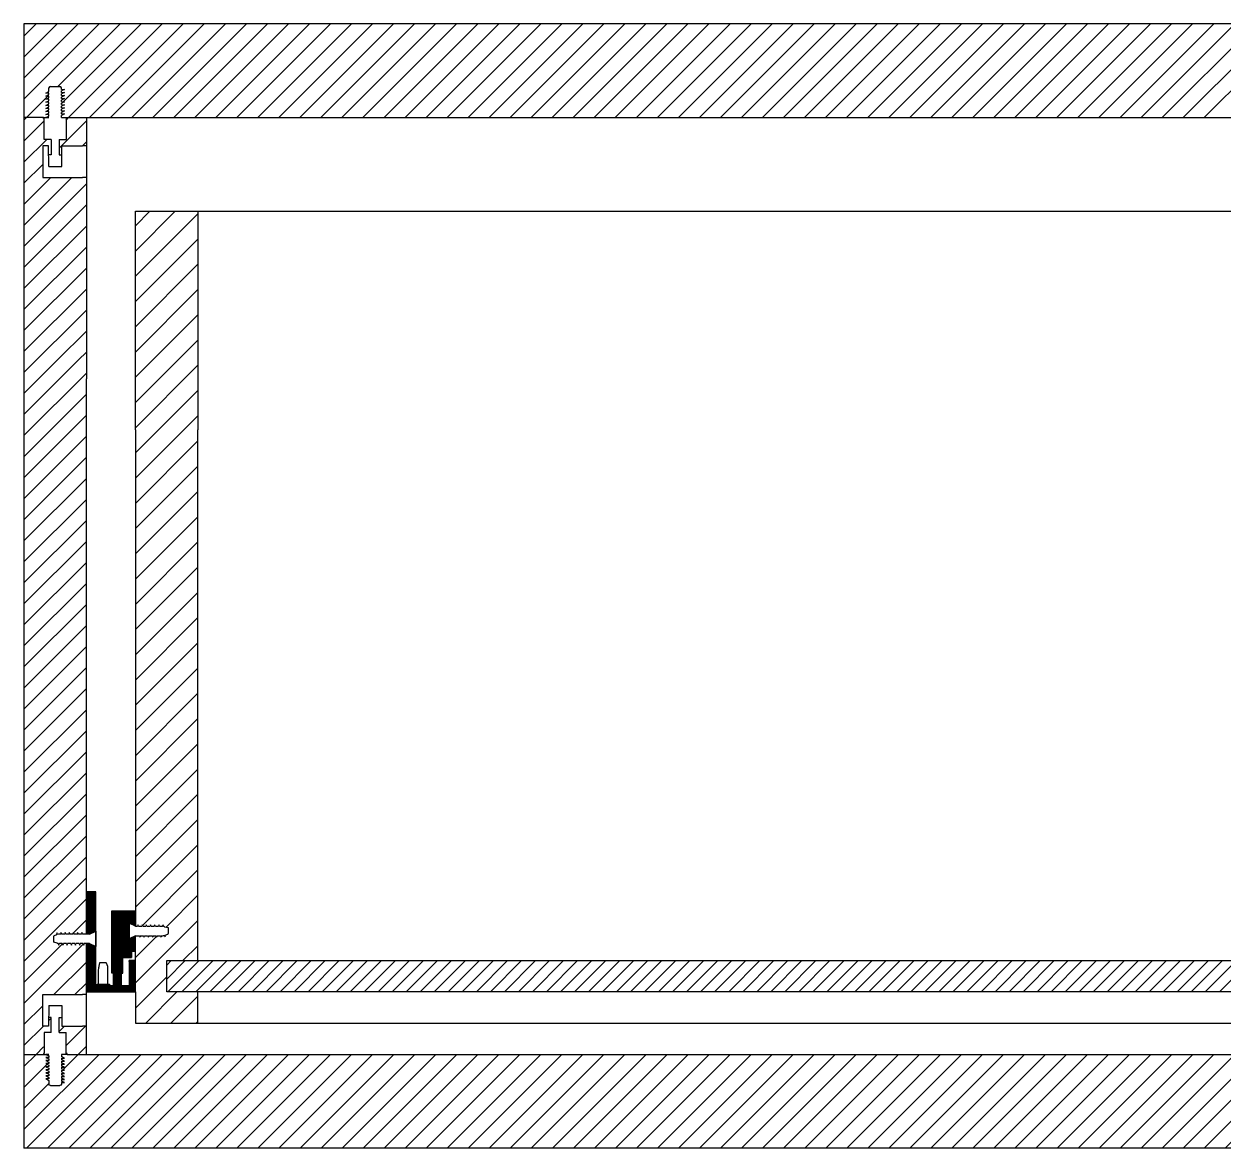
# Model space of a CAD drawing. Header units: millimetres. Extents: x 162 to 1697, y -125 to 545.
# Drawn here: x 459.3 to 497.7, y -125.15 to -89.15 of the extents above; entities that cross this region are included whole.
import ezdxf

# ---------------------------------------------------------------- set-up
doc = ezdxf.new("R2010")
doc.units = ezdxf.units.MM
doc.layers.get('0').update_dxf_attribs({"color": 255})
for name, color, linetype in [("costruzione sez cc'", 161, 'Continuous'), ('GIUNZIONI', 2, 'Continuous'), ('VITI', 2, 'Continuous')]:
    doc.layers.add(name, color=color, linetype=linetype)
pattern_1 = [(45, (146.07084, 0), (-0.3367596, 0.3367596), [])]

msp = doc.modelspace()

# ---------------------------------------------------------------- hatches: boundary and pattern name
at = {"transparency": 33554687}
h = msp.add_hatch(dxfattribs=at)
h.set_pattern_fill('ANSI31', color=8, scale=0.15)
h.set_pattern_definition(pattern_1)
h.paths.add_polyline_path([(461.296, -92.151), (460.676, -92.151), (460.676, -92.181), (460.646, -92.181), (460.646, -92.211), (460.646, -92.851), (460.421, -92.851), (460.421, -93.337), (460.506, -93.337), (460.506, -93.057), (460.584, -93.057), (460.696, -93.057), (461.17, -93.057), (461.296, -93.057)])
h = msp.add_hatch(dxfattribs=at)
h.set_pattern_fill('ANSI31', color=8, scale=0.18)
h.paths.add_polyline_path([(464.866, -102.151), (464.866, -95.151), (462.866, -95.151), (462.866, -102.151), (462.866, -118.051), (462.934, -118.051), (462.944, -118.001), (462.969, -118.051), (463.068, -118.051), (463.078, -118.001), (463.102, -118.051), (463.201, -118.051), (463.212, -118.001), (463.236, -118.051), (463.335, -118.051), (463.346, -118.001), (463.37, -118.051), (463.469, -118.051), (463.48, -118.001), (463.504, -118.051), (463.603, -118.051), (463.613, -118.001), (463.638, -118.051), (463.737, -118.051), (463.747, -118.001), (463.773, -118.057), (463.915, -118.093), (463.915, -118.296), (463.822, -118.331), (463.817, -118.393), (463.794, -118.351), (463.691, -118.351), (463.685, -118.401), (463.656, -118.351), (463.558, -118.351), (463.551, -118.401), (463.523, -118.351), (463.424, -118.351), (463.418, -118.401), (463.389, -118.351), (463.29, -118.351), (463.284, -118.401), (463.255, -118.351), (463.156, -118.351), (463.15, -118.401), (463.121, -118.351), (463.022, -118.351), (463.016, -118.401), (462.987, -118.351), (462.866, -118.351), (462.866, -120.151), (462.866, -121.151), (464.866, -121.151), (464.866, -120.151), (463.866, -120.151), (463.866, -119.151), (464.866, -119.151)])
h = msp.add_hatch(dxfattribs=at)
h.set_pattern_fill('ANSI31', color=40, scale=0.005)
h.set_pattern_definition([(45, (28.072601, -191.819565), (-0.01122532015, 0.01122532015), [])])
h.paths.add_polyline_path([(462.866, -117.551), (462.11, -117.551), (462.11, -118.851), (462.535, -118.851), (462.735, -118.851), (462.866, -118.851), (462.866, -118.351), (462.666, -118.451), (462.666, -117.951), (462.866, -118.051)])
h.paths.add_polyline_path([(462.735, -118.851), (462.535, -118.851), (462.11, -118.851), (462.11, -119.551), (462.16, -119.551), (462.16, -119.151), (462.41, -119.151), (462.41, -119.551), (462.46, -119.551), (462.46, -119.051), (462.735, -119.051)], flags=17)
h.paths.add_polyline_path([(462.866, -119.151), (462.666, -119.151), (462.666, -119.951), (462.419, -119.951), (461.644, -119.951), (461.596, -119.951), (461.596, -118.701), (461.396, -118.601), (461.296, -118.601), (461.296, -120.151), (461.644, -120.151), (462.419, -120.151), (462.866, -120.151)])
h.paths.add_polyline_path([(462.285, -119.151), (462.16, -119.151), (462.16, -119.551), (462.16, -119.951), (462.285, -119.951)], flags=17)
h.paths.add_polyline_path([(462.41, -119.151), (462.285, -119.151), (462.285, -119.951), (462.41, -119.951)], flags=17)
h.paths.add_polyline_path([(461.596, -116.951), (461.296, -116.951), (461.296, -118.301), (461.396, -118.301), (461.596, -118.201)])
h = msp.add_hatch(dxfattribs=at)
h.set_pattern_fill('ANSI31', color=8, scale=0.15)
h.set_pattern_definition(pattern_1)
h.paths.add_polyline_path([(461.296, -121.246), (461.17, -121.246), (460.696, -121.246), (460.584, -121.246), (460.506, -121.246), (460.506, -120.966), (460.421, -120.966), (460.421, -121.451), (460.646, -121.451), (460.646, -122.121), (460.676, -122.121), (460.676, -122.151), (461.296, -122.151)])
h = msp.add_hatch(dxfattribs=at)
h.set_pattern_fill('ANSI31', color=8, scale=0.15)
h.set_pattern_definition(pattern_1)
edge = h.paths.add_edge_path()
edge.add_line((579.296, -122.151), (578.569, -122.151))
edge.add_line((578.569, -122.151), (578.466, -122.202))
edge.add_line((578.466, -122.202), (578.466, -122.25))
edge.add_line((578.466, -122.25), (578.566, -122.251))
edge.add_line((578.566, -122.251), (578.466, -122.3))
edge.add_line((578.466, -122.3), (578.466, -122.348))
edge.add_line((578.466, -122.348), (578.566, -122.349))
edge.add_line((578.566, -122.349), (578.466, -122.398))
edge.add_line((578.466, -122.398), (578.466, -122.446))
edge.add_line((578.466, -122.446), (578.566, -122.448))
edge.add_line((578.566, -122.448), (578.466, -122.496))
edge.add_line((578.466, -122.496), (578.466, -122.544))
edge.add_line((578.466, -122.544), (578.566, -122.546))
edge.add_line((578.566, -122.546), (578.466, -122.594))
edge.add_line((578.466, -122.594), (578.466, -122.642))
edge.add_line((578.466, -122.642), (578.566, -122.644))
edge.add_line((578.566, -122.644), (578.466, -122.692))
edge.add_line((578.466, -122.692), (578.466, -122.74))
edge.add_line((578.466, -122.74), (578.566, -122.742))
edge.add_line((578.566, -122.742), (578.466, -122.79))
edge.add_line((578.466, -122.79), (578.466, -122.838))
edge.add_line((578.466, -122.838), (578.566, -122.84))
edge.add_line((578.566, -122.84), (578.466, -122.889))
edge.add_line((578.466, -122.889), (578.466, -122.937))
edge.add_line((578.466, -122.937), (578.566, -122.938))
edge.add_line((578.566, -122.938), (578.466, -122.987))
edge.add_line((578.466, -122.987), (578.466, -123.129))
edge.add_spline(control_points=[(578.466, -123.105), (578.466, -123.128), (578.439, -123.151), (578.416, -123.151)], knot_values=[0, 0, 0, 0, 0.068355, 0.068355, 0.068355, 0.068355], degree=3, periodic=0)
edge.add_line((578.416, -123.151), (578.09, -123.151))
edge.add_spline(control_points=[(578.116, -123.151), (578.093, -123.151), (578.066, -123.128), (578.066, -123.105)], knot_values=[0, 0, 0, 0, 0.068355, 0.068355, 0.068355, 0.068355], degree=3, periodic=0)
edge.add_line((578.041, -123.058), (577.966, -123.055))
edge.add_line((577.966, -123.055), (578.066, -123.008))
edge.add_line((578.066, -123.008), (578.066, -122.96))
edge.add_line((578.066, -122.96), (577.966, -122.957))
edge.add_line((577.966, -122.957), (578.066, -122.91))
edge.add_line((578.066, -122.91), (578.066, -122.862))
edge.add_line((578.066, -122.862), (577.966, -122.859))
edge.add_line((577.966, -122.859), (578.066, -122.812))
edge.add_line((578.066, -122.812), (578.066, -122.764))
edge.add_line((578.066, -122.764), (577.966, -122.761))
edge.add_line((577.966, -122.761), (578.066, -122.714))
edge.add_line((578.066, -122.714), (578.066, -122.666))
edge.add_line((578.066, -122.666), (577.966, -122.663))
edge.add_line((577.966, -122.663), (578.066, -122.615))
edge.add_line((578.066, -122.615), (578.066, -122.567))
edge.add_line((578.066, -122.567), (577.966, -122.565))
edge.add_line((577.966, -122.565), (578.066, -122.517))
edge.add_line((578.066, -122.517), (578.066, -122.469))
edge.add_line((578.066, -122.469), (577.966, -122.467))
edge.add_line((577.966, -122.467), (578.066, -122.419))
edge.add_line((578.066, -122.419), (578.066, -122.371))
edge.add_line((578.066, -122.371), (577.966, -122.368))
edge.add_line((577.966, -122.368), (578.066, -122.321))
edge.add_line((578.066, -122.321), (578.066, -122.273))
edge.add_line((578.066, -122.273), (577.966, -122.27))
edge.add_line((577.966, -122.27), (578.066, -122.223))
edge.add_line((578.066, -122.223), (578.066, -122.151))
edge.add_line((578.066, -122.151), (577.886, -122.151))
edge.add_line((577.886, -122.151), (577.296, -122.151))
edge.add_line((577.296, -122.151), (520.691, -122.151))
edge.add_line((520.691, -122.151), (520.661, -122.151))
edge.add_line((520.661, -122.151), (520.511, -122.151))
edge.add_line((520.511, -122.151), (520.511, -122.223))
edge.add_line((520.511, -122.223), (520.611, -122.27))
edge.add_line((520.611, -122.27), (520.511, -122.273))
edge.add_line((520.511, -122.273), (520.511, -122.321))
edge.add_line((520.511, -122.321), (520.611, -122.368))
edge.add_line((520.611, -122.368), (520.511, -122.371))
edge.add_line((520.511, -122.371), (520.511, -122.419))
edge.add_line((520.511, -122.419), (520.611, -122.467))
edge.add_line((520.611, -122.467), (520.511, -122.469))
edge.add_line((520.511, -122.469), (520.511, -122.517))
edge.add_line((520.511, -122.517), (520.611, -122.565))
edge.add_line((520.611, -122.565), (520.511, -122.567))
edge.add_line((520.511, -122.567), (520.511, -122.615))
edge.add_line((520.511, -122.615), (520.611, -122.663))
edge.add_line((520.611, -122.663), (520.511, -122.666))
edge.add_line((520.511, -122.666), (520.511, -122.714))
edge.add_line((520.511, -122.714), (520.611, -122.761))
edge.add_line((520.611, -122.761), (520.511, -122.764))
edge.add_line((520.511, -122.764), (520.511, -122.812))
edge.add_line((520.511, -122.812), (520.611, -122.859))
edge.add_line((520.611, -122.859), (520.511, -122.862))
edge.add_line((520.511, -122.862), (520.511, -122.91))
edge.add_line((520.511, -122.91), (520.611, -122.957))
edge.add_line((520.611, -122.957), (520.511, -122.96))
edge.add_line((520.511, -122.96), (520.511, -123.008))
edge.add_line((520.511, -123.008), (520.611, -123.055))
edge.add_line((520.611, -123.055), (520.511, -123.058))
edge.add_line((520.511, -123.058), (520.511, -123.129))
edge.add_spline(control_points=[(520.511, -123.105), (520.511, -123.128), (520.484, -123.151), (520.461, -123.151)], knot_values=[0, 0, 0, 0, 0.068355, 0.068355, 0.068355, 0.068355], degree=3, periodic=0)
edge.add_line((520.461, -123.151), (520.135, -123.151))
edge.add_spline(control_points=[(520.161, -123.151), (520.138, -123.151), (520.111, -123.128), (520.111, -123.105)], knot_values=[0, 0, 0, 0, 0.068355, 0.068355, 0.068355, 0.068355], degree=3, periodic=0)
edge.add_line((520.111, -123.105), (520.111, -122.987))
edge.add_line((520.111, -122.987), (520.011, -122.938))
edge.add_line((520.011, -122.938), (520.111, -122.937))
edge.add_line((520.111, -122.937), (520.111, -122.889))
edge.add_line((520.111, -122.889), (520.011, -122.84))
edge.add_line((520.011, -122.84), (520.111, -122.838))
edge.add_line((520.111, -122.838), (520.111, -122.79))
edge.add_line((520.111, -122.79), (520.011, -122.742))
edge.add_line((520.011, -122.742), (520.111, -122.74))
edge.add_line((520.111, -122.74), (520.111, -122.692))
edge.add_line((520.111, -122.692), (520.011, -122.644))
edge.add_line((520.011, -122.644), (520.111, -122.642))
edge.add_line((520.111, -122.642), (520.111, -122.594))
edge.add_line((520.111, -122.594), (520.011, -122.546))
edge.add_line((520.011, -122.546), (520.111, -122.544))
edge.add_line((520.111, -122.544), (520.111, -122.496))
edge.add_line((520.111, -122.496), (520.011, -122.448))
edge.add_line((520.011, -122.448), (520.111, -122.446))
edge.add_line((520.111, -122.446), (520.111, -122.398))
edge.add_line((520.111, -122.398), (520.011, -122.349))
edge.add_line((520.011, -122.349), (520.111, -122.348))
edge.add_line((520.111, -122.348), (520.111, -122.3))
edge.add_line((520.111, -122.3), (520.011, -122.251))
edge.add_line((520.011, -122.251), (520.111, -122.25))
edge.add_line((520.111, -122.25), (520.111, -122.202))
edge.add_line((520.111, -122.202), (520.007, -122.151))
edge.add_line((520.007, -122.151), (519.931, -122.151))
edge.add_line((519.931, -122.151), (518.599, -122.151))
edge.add_line((518.599, -122.151), (518.496, -122.202))
edge.add_line((518.496, -122.202), (518.496, -122.25))
edge.add_line((518.496, -122.25), (518.596, -122.251))
edge.add_line((518.596, -122.251), (518.496, -122.3))
edge.add_line((518.496, -122.3), (518.496, -122.348))
edge.add_line((518.496, -122.348), (518.596, -122.349))
edge.add_line((518.596, -122.349), (518.496, -122.398))
edge.add_line((518.496, -122.398), (518.496, -122.446))
edge.add_line((518.496, -122.446), (518.596, -122.448))
edge.add_line((518.596, -122.448), (518.496, -122.496))
edge.add_line((518.496, -122.496), (518.496, -122.544))
edge.add_line((518.496, -122.544), (518.596, -122.546))
edge.add_line((518.596, -122.546), (518.496, -122.594))
edge.add_line((518.496, -122.594), (518.496, -122.642))
edge.add_line((518.496, -122.642), (518.596, -122.644))
edge.add_line((518.596, -122.644), (518.496, -122.692))
edge.add_line((518.496, -122.692), (518.496, -122.74))
edge.add_line((518.496, -122.74), (518.596, -122.742))
edge.add_line((518.596, -122.742), (518.496, -122.79))
edge.add_line((518.496, -122.79), (518.496, -122.838))
edge.add_line((518.496, -122.838), (518.596, -122.84))
edge.add_line((518.596, -122.84), (518.496, -122.889))
edge.add_line((518.496, -122.889), (518.496, -122.937))
edge.add_line((518.496, -122.937), (518.596, -122.938))
edge.add_line((518.596, -122.938), (518.496, -122.987))
edge.add_line((518.496, -122.987), (518.496, -123.129))
edge.add_spline(control_points=[(518.496, -123.105), (518.496, -123.128), (518.469, -123.151), (518.446, -123.151)], knot_values=[0, 0, 0, 0, 0.068355, 0.068355, 0.068355, 0.068355], degree=3, periodic=0)
edge.add_line((518.446, -123.151), (518.12, -123.151))
edge.add_spline(control_points=[(518.146, -123.151), (518.123, -123.151), (518.096, -123.128), (518.096, -123.105)], knot_values=[0, 0, 0, 0, 0.068355, 0.068355, 0.068355, 0.068355], degree=3, periodic=0)
edge.add_line((518.071, -123.058), (517.996, -123.055))
edge.add_line((517.996, -123.055), (518.096, -123.008))
edge.add_line((518.096, -123.008), (518.096, -122.96))
edge.add_line((518.096, -122.96), (517.996, -122.957))
edge.add_line((517.996, -122.957), (518.096, -122.91))
edge.add_line((518.096, -122.91), (518.096, -122.862))
edge.add_line((518.096, -122.862), (517.996, -122.859))
edge.add_line((517.996, -122.859), (518.096, -122.812))
edge.add_line((518.096, -122.812), (518.096, -122.764))
edge.add_line((518.096, -122.764), (517.996, -122.761))
edge.add_line((517.996, -122.761), (518.096, -122.714))
edge.add_line((518.096, -122.714), (518.096, -122.666))
edge.add_line((518.096, -122.666), (517.996, -122.663))
edge.add_line((517.996, -122.663), (518.096, -122.615))
edge.add_line((518.096, -122.615), (518.096, -122.567))
edge.add_line((518.096, -122.567), (517.996, -122.565))
edge.add_line((517.996, -122.565), (518.096, -122.517))
edge.add_line((518.096, -122.517), (518.096, -122.469))
edge.add_line((518.096, -122.469), (517.996, -122.467))
edge.add_line((517.996, -122.467), (518.096, -122.419))
edge.add_line((518.096, -122.419), (518.096, -122.371))
edge.add_line((518.096, -122.371), (517.996, -122.368))
edge.add_line((517.996, -122.368), (518.096, -122.321))
edge.add_line((518.096, -122.321), (518.096, -122.273))
edge.add_line((518.096, -122.273), (517.996, -122.27))
edge.add_line((517.996, -122.27), (518.096, -122.223))
edge.add_line((518.096, -122.223), (518.096, -122.151))
edge.add_line((518.096, -122.151), (517.916, -122.151))
edge.add_line((517.916, -122.151), (460.676, -122.151))
edge.add_line((460.676, -122.151), (460.496, -122.151))
edge.add_line((460.496, -122.151), (460.496, -122.223))
edge.add_line((460.496, -122.223), (460.596, -122.27))
edge.add_line((460.596, -122.27), (460.496, -122.273))
edge.add_line((460.496, -122.273), (460.496, -122.321))
edge.add_line((460.496, -122.321), (460.596, -122.368))
edge.add_line((460.596, -122.368), (460.496, -122.371))
edge.add_line((460.496, -122.371), (460.496, -122.419))
edge.add_line((460.496, -122.419), (460.596, -122.467))
edge.add_line((460.596, -122.467), (460.496, -122.469))
edge.add_line((460.496, -122.469), (460.496, -122.517))
edge.add_line((460.496, -122.517), (460.596, -122.565))
edge.add_line((460.596, -122.565), (460.496, -122.567))
edge.add_line((460.496, -122.567), (460.496, -122.615))
edge.add_line((460.496, -122.615), (460.596, -122.663))
edge.add_line((460.596, -122.663), (460.496, -122.666))
edge.add_line((460.496, -122.666), (460.496, -122.714))
edge.add_line((460.496, -122.714), (460.596, -122.761))
edge.add_line((460.596, -122.761), (460.496, -122.764))
edge.add_line((460.496, -122.764), (460.496, -122.812))
edge.add_line((460.496, -122.812), (460.596, -122.859))
edge.add_line((460.596, -122.859), (460.496, -122.862))
edge.add_line((460.496, -122.862), (460.496, -122.91))
edge.add_line((460.496, -122.91), (460.596, -122.957))
edge.add_line((460.596, -122.957), (460.496, -122.96))
edge.add_line((460.496, -122.96), (460.496, -123.008))
edge.add_line((460.496, -123.008), (460.596, -123.055))
edge.add_line((460.596, -123.055), (460.496, -123.058))
edge.add_line((460.496, -123.058), (460.496, -123.129))
edge.add_spline(control_points=[(460.496, -123.105), (460.496, -123.128), (460.469, -123.151), (460.446, -123.151)], knot_values=[0, 0, 0, 0, 0.068355, 0.068355, 0.068355, 0.068355], degree=3, periodic=0)
edge.add_line((460.446, -123.151), (460.12, -123.151))
edge.add_spline(control_points=[(460.146, -123.151), (460.123, -123.151), (460.096, -123.128), (460.096, -123.105)], knot_values=[0, 0, 0, 0, 0.068355, 0.068355, 0.068355, 0.068355], degree=3, periodic=0)
edge.add_line((460.096, -123.105), (460.096, -122.987))
edge.add_line((460.096, -122.987), (459.996, -122.938))
edge.add_line((459.996, -122.938), (460.096, -122.937))
edge.add_line((460.096, -122.937), (460.096, -122.889))
edge.add_line((460.096, -122.889), (459.996, -122.84))
edge.add_line((459.996, -122.84), (460.096, -122.838))
edge.add_line((460.096, -122.838), (460.096, -122.79))
edge.add_line((460.096, -122.79), (459.996, -122.742))
edge.add_line((459.996, -122.742), (460.096, -122.74))
edge.add_line((460.096, -122.74), (460.096, -122.692))
edge.add_line((460.096, -122.692), (459.996, -122.644))
edge.add_line((459.996, -122.644), (460.096, -122.642))
edge.add_line((460.096, -122.642), (460.096, -122.594))
edge.add_line((460.096, -122.594), (459.996, -122.546))
edge.add_line((459.996, -122.546), (460.096, -122.544))
edge.add_line((460.096, -122.544), (460.096, -122.496))
edge.add_line((460.096, -122.496), (459.996, -122.448))
edge.add_line((459.996, -122.448), (460.096, -122.446))
edge.add_line((460.096, -122.446), (460.096, -122.398))
edge.add_line((460.096, -122.398), (459.996, -122.349))
edge.add_line((459.996, -122.349), (460.096, -122.348))
edge.add_line((460.096, -122.348), (460.096, -122.3))
edge.add_line((460.096, -122.3), (459.996, -122.251))
edge.add_line((459.996, -122.251), (460.096, -122.25))
edge.add_line((460.096, -122.25), (460.096, -122.202))
edge.add_line((460.096, -122.202), (459.992, -122.151))
edge.add_line((459.992, -122.151), (459.916, -122.151))
edge.add_line((459.916, -122.151), (459.296, -122.151))
edge.add_line((459.296, -122.151), (459.296, -125.151))
edge.add_line((459.296, -125.151), (579.296, -125.151))
edge.add_line((579.296, -125.151), (579.296, -122.151))
at = {"layer": "costruzione sez cc'", "transparency": 33554687}
h = msp.add_hatch(dxfattribs=at)
h.set_pattern_fill('ANSI31', color=8, scale=0.1)
h.set_pattern_definition([(45, (148.3726, -192.31956), (-0.2245064, 0.2245064), [])])
h.paths.add_polyline_path([(463.866, -119.151), (463.866, -120.151), (464.866, -120.151), (514.726, -120.151), (514.726, -119.151), (513.726, -119.151)])

# ---------------------------------------------------------------- linework, layer by layer
at = {"color": 8, "linetype": 'Continuous', "transparency": 33554687}
for p, q in [((459.296, -89.539), (459.684, -89.151)), ((459.296, -90.213), (460.357, -89.151)), ((459.296, -90.887), (461.031, -89.151)), ((459.296, -91.56), (461.704, -89.151)), ((460.378, -91.151), (462.378, -89.151)), ((460.564, -91.639), (463.051, -89.151)), ((460.725, -92.151), (463.725, -89.151)), ((461.399, -92.151), (464.399, -89.151)), ((462.072, -92.151), (465.072, -89.151)), ((462.746, -92.151), (465.746, -89.151)), ((463.419, -92.151), (466.419, -89.151)), ((464.093, -92.151), (467.093, -89.151)), ((464.766, -92.151), (467.766, -89.151)), ((465.44, -92.151), (468.44, -89.151)), ((466.113, -92.151), (469.113, -89.151)), ((466.787, -92.151), (469.787, -89.151)), ((467.46, -92.151), (470.46, -89.151)), ((468.134, -92.151), (471.134, -89.151)), ((468.807, -92.151), (471.807, -89.151)), ((469.481, -92.151), (472.481, -89.151)), ((470.154, -92.151), (473.154, -89.151)), ((470.828, -92.151), (473.828, -89.151)), ((471.501, -92.151), (474.501, -89.151)), ((472.175, -92.151), (475.175, -89.151)), ((472.848, -92.151), (475.848, -89.151)), ((473.522, -92.151), (476.522, -89.151)), ((474.195, -92.151), (477.195, -89.151)), ((474.869, -92.151), (477.869, -89.151)), ((475.542, -92.151), (478.542, -89.151)), ((476.216, -92.151), (479.216, -89.151)), ((476.889, -92.151), (479.889, -89.151)), ((477.563, -92.151), (480.563, -89.151)), ((478.236, -92.151), (481.236, -89.151)), ((478.91, -92.151), (481.91, -89.151)), ((479.584, -92.151), (482.584, -89.151)), ((480.257, -92.151), (483.257, -89.151)), ((480.931, -92.151), (483.931, -89.151)), ((481.604, -92.151), (484.604, -89.151)), ((482.278, -92.151), (485.278, -89.151)), ((482.951, -92.151), (485.951, -89.151)), ((483.625, -92.151), (486.625, -89.151)), ((484.298, -92.151), (487.298, -89.151)), ((484.972, -92.151), (487.972, -89.151)), ((485.645, -92.151), (488.645, -89.151)), ((486.319, -92.151), (489.319, -89.151)), ((486.992, -92.151), (489.992, -89.151)), ((487.666, -92.151), (490.666, -89.151)), ((488.339, -92.151), (491.339, -89.151)), ((489.013, -92.151), (492.013, -89.151)), ((489.686, -92.151), (492.686, -89.151)), ((490.36, -92.151), (493.36, -89.151)), ((491.033, -92.151), (494.033, -89.151)), ((491.707, -92.151), (494.707, -89.151)), ((492.38, -92.151), (495.38, -89.151)), ((493.054, -92.151), (496.054, -89.151)), ((493.727, -92.151), (496.727, -89.151)), ((494.401, -92.151), (497.401, -89.151)), ((495.074, -92.151), (498.074, -89.151)), ((495.748, -92.151), (498.748, -89.151)), ((496.422, -92.151), (499.422, -89.151)), ((497.095, -92.151), (500.095, -89.151)), ((459.296, -92.234), (460.065, -91.464)), ((460.496, -91.707), (460.533, -91.67)), ((459.296, -92.907), (459.946, -92.257)), ((459.296, -93.581), (460.025, -92.851)), ((459.296, -94.254), (459.896, -93.654)), ((459.296, -94.928), (460.158, -94.065)), ((459.296, -95.601), (460.832, -94.065)), ((459.296, -96.275), (461.296, -94.275)), ((459.296, -96.948), (461.296, -94.948)), ((459.296, -97.622), (461.296, -95.622)), ((459.296, -98.295), (461.296, -96.295)), ((459.296, -98.969), (461.296, -96.969)), ((459.296, -99.642), (461.296, -97.642)), ((459.296, -100.316), (461.296, -98.316)), ((460.374, -99.912), (461.296, -98.989)), ((461.047, -99.912), (461.296, -99.663)), ((459.296, -100.989), (460.374, -99.912)), ((459.296, -101.663), (461.047, -99.912)), ((459.296, -102.336), (461.296, -100.337)), ((459.296, -103.01), (461.296, -101.01)), ((459.296, -103.683), (461.296, -101.683)), ((459.296, -104.357), (461.296, -102.357)), ((459.296, -105.03), (461.296, -103.03)), ((459.296, -105.704), (461.296, -103.704)), ((459.296, -106.377), (461.296, -104.377)), ((459.296, -107.051), (461.296, -105.051)), ((459.296, -107.725), (461.296, -105.725)), ((459.296, -108.398), (461.296, -106.398)), ((459.296, -109.072), (461.296, -107.072)), ((459.296, -109.745), (461.296, -107.745)), ((459.296, -110.419), (461.296, -108.419)), ((459.296, -111.092), (461.296, -109.092)), ((459.296, -111.766), (461.296, -109.766)), ((459.296, -112.439), (461.296, -110.439)), ((459.296, -113.113), (461.296, -111.113)), ((459.296, -113.786), (461.296, -111.786)), ((459.296, -114.46), (461.296, -112.46)), ((459.296, -115.133), (461.296, -113.133)), ((459.296, -115.807), (461.296, -113.807)), ((459.296, -116.48), (461.296, -114.48)), ((459.296, -117.154), (461.296, -115.154)), ((459.296, -117.827), (461.296, -115.827)), ((459.296, -118.501), (461.296, -116.501)), ((459.296, -119.174), (461.296, -117.174)), ((460.883, -118.26), (461.296, -117.848)), ((460.842, -118.301), (460.876, -118.267)), ((459.296, -119.848), (460.53, -118.614)), ((459.296, -120.521), (461.201, -118.617)), ((460.253, -120.238), (461.296, -119.195)), ((460.927, -120.238), (461.296, -119.868)), ((459.296, -121.195), (459.896, -120.595)), ((459.296, -121.868), (459.919, -121.246)), ((460.086, -121.078), (460.171, -120.993)), ((459.686, -122.151), (459.925, -121.913))]:
    msp.add_line(p, q, dxfattribs=at)
for p, q in [((579.296, -89.151), (459.296, -89.151)), ((459.296, -89.151), (459.296, -125.151)), ((459.916, -92.151), (459.296, -92.151)), ((460.676, -92.151), (517.296, -92.151)), ((461.296, -92.151), (461.296, -99.912)), ((462.866, -102.151), (462.866, -95.151)), ((462.866, -95.151), (464.866, -95.151)), ((464.866, -95.151), (464.866, -102.151)), ((461.296, -99.912), (461.296, -100.512)), ((461.296, -118.301), (461.296, -100.512)), ((462.866, -102.151), (462.866, -118.051)), ((464.866, -119.151), (464.866, -102.151)), ((461.596, -116.951), (461.296, -116.951)), ((461.596, -119.951), (461.596, -116.951)), ((462.11, -119.551), (462.11, -117.551)), ((462.11, -117.551), (462.866, -117.551)), ((462.866, -118.051), (462.866, -117.551)), ((462.866, -118.051), (462.866, -117.551)), ((461.296, -122.151), (461.296, -118.601)), ((462.866, -118.851), (462.866, -118.351)), ((462.866, -120.151), (462.866, -118.351)), ((462.535, -118.851), (462.11, -118.851)), ((462.46, -119.551), (462.46, -119.051)), ((462.46, -119.051), (462.735, -119.051)), ((462.535, -118.851), (462.735, -118.851)), ((462.735, -118.851), (462.735, -119.051)), ((462.735, -118.851), (462.866, -118.851)), ((461.686, -119.49), (461.69, -119.356)), ((461.699, -119.328), (461.727, -119.218)), ((461.732, -119.213), (461.917, -119.213)), ((461.977, -119.339), (461.935, -119.226)), ((461.986, -119.472), (461.986, -119.398)), ((462.16, -119.951), (462.16, -119.151)), ((462.16, -119.151), (462.41, -119.151)), ((462.285, -119.151), (462.285, -119.951)), ((462.41, -119.151), (462.41, -119.951)), ((462.866, -119.151), (462.666, -119.151)), ((462.666, -119.151), (462.666, -119.951)), ((462.866, -120.151), (462.866, -119.151)), ((463.866, -120.151), (463.866, -119.151)), ((463.866, -119.151), (513.726, -119.151)), ((461.686, -119.624), (461.686, -119.49)), ((461.686, -119.758), (461.686, -119.624)), ((461.686, -119.892), (461.686, -119.758)), ((461.986, -119.605), (461.986, -119.472)), ((461.986, -119.739), (461.986, -119.605)), ((461.986, -119.873), (461.986, -119.739)), ((462.16, -119.551), (462.11, -119.551)), ((462.41, -119.551), (462.46, -119.551)), ((461.296, -120.151), (461.644, -120.151)), ((461.644, -119.951), (461.596, -119.951)), ((461.596, -119.951), (461.686, -119.951)), ((461.641, -119.951), (461.641, -119.901)), ((461.641, -119.901), (462.031, -119.901)), ((461.644, -119.951), (462.419, -119.951)), ((461.644, -120.151), (462.419, -120.151)), ((461.686, -119.892), (461.686, -119.901)), ((461.986, -119.901), (461.986, -119.873)), ((462.031, -119.901), (462.032, -119.951)), ((462.41, -119.951), (462.16, -119.951)), ((462.419, -119.951), (462.666, -119.951)), ((462.419, -120.151), (462.866, -120.151)), ((462.866, -120.151), (462.866, -121.151)), ((464.866, -120.151), (463.866, -120.151)), ((464.866, -121.151), (464.866, -120.151)), ((514.726, -120.151), (464.866, -120.151)), ((461.296, -121.151), (461.296, -120.651)), ((461.296, -122.151), (461.296, -121.151)), ((462.866, -121.151), (464.866, -121.151)), ((459.296, -122.151), (459.916, -122.151)), ((460.676, -122.151), (517.916, -122.151)), ((579.296, -125.151), (459.296, -125.151))]:
    msp.add_line(p, q)
for centre, start, end in [((461.886, -119.398), 159.444, 167.7361), ((461.786, -119.398), 0, 17.0896)]:
    msp.add_arc(centre, 0.2, start, end)
for points in [[(461.727, -119.218), (461.727, -119.215), (461.729, -119.213), (461.732, -119.213)], [(461.935, -119.226), (461.932, -119.219), (461.925, -119.213), (461.917, -119.213)]]:
    msp.add_open_spline(points, degree=3)
at = {"layer": 'GIUNZIONI'}
for p, q in [((459.916, -92.151), (460.096, -92.151)), ((460.171, -92.851), (460.171, -93.337)), ((460.421, -92.851), (460.421, -93.337)), ((460.086, -93.057), (459.896, -93.057)), ((459.896, -93.057), (459.896, -93.939)), ((460.088, -93.713), (460.086, -93.057)), ((460.506, -93.711), (460.506, -93.057)), ((460.506, -93.057), (460.584, -93.057)), ((460.584, -93.057), (460.696, -93.057)), ((460.696, -93.057), (461.17, -93.057)), ((461.296, -93.057), (461.17, -93.057)), ((460.171, -93.337), (460.087, -93.337)), ((460.421, -93.337), (460.506, -93.337)), ((459.896, -93.939), (459.896, -94.065)), ((459.896, -94.065), (460.699, -94.065)), ((460.088, -93.713), (460.506, -93.711)), ((460.699, -94.065), (461.17, -94.065)), ((461.296, -94.065), (461.17, -94.065)), ((464.866, -95.151), (513.726, -95.151)), ((459.896, -120.364), (459.896, -120.238)), ((459.896, -120.238), (460.699, -120.238)), ((459.896, -121.246), (459.896, -120.364)), ((460.699, -120.238), (461.17, -120.238)), ((461.296, -120.238), (461.17, -120.238)), ((460.088, -120.59), (460.086, -121.246)), ((460.171, -120.966), (460.087, -120.966)), ((460.088, -120.59), (460.506, -120.592)), ((460.171, -121.451), (460.171, -120.966)), ((460.421, -120.966), (460.506, -120.966)), ((460.421, -121.451), (460.421, -120.966)), ((460.506, -120.592), (460.506, -121.246)), ((460.086, -121.246), (459.896, -121.246)), ((460.506, -121.246), (460.584, -121.246)), ((460.584, -121.246), (460.696, -121.246)), ((460.696, -121.246), (461.17, -121.246)), ((461.296, -121.246), (461.17, -121.246)), ((464.866, -121.151), (513.726, -121.151))]:
    msp.add_line(p, q, dxfattribs=at)
at = {"layer": 'VITI'}
for p, q in [((459.996, -91.365), (460.096, -91.316)), ((460.096, -91.366), (459.996, -91.365)), ((460.096, -91.316), (460.096, -91.198)), ((460.096, -91.414), (460.096, -91.366)), ((460.146, -91.151), (460.446, -91.151)), ((460.496, -91.245), (460.496, -91.198)), ((460.496, -91.245), (460.596, -91.247)), ((460.596, -91.247), (460.496, -91.295)), ((460.496, -91.343), (460.496, -91.295)), ((460.496, -91.343), (460.596, -91.346)), ((460.596, -91.346), (460.496, -91.393)), ((460.496, -91.441), (460.496, -91.393)), ((459.996, -91.463), (460.096, -91.414)), ((460.096, -91.464), (459.996, -91.463)), ((459.996, -91.561), (460.096, -91.512)), ((460.096, -91.563), (459.996, -91.561)), ((459.996, -91.659), (460.096, -91.611)), ((460.096, -91.661), (459.996, -91.659)), ((459.996, -91.757), (460.096, -91.709)), ((460.096, -91.759), (459.996, -91.757)), ((460.096, -91.512), (460.096, -91.464)), ((460.096, -91.611), (460.096, -91.563)), ((460.096, -91.709), (460.096, -91.661)), ((460.096, -91.807), (460.096, -91.759)), ((460.496, -91.441), (460.596, -91.444)), ((460.596, -91.444), (460.496, -91.491)), ((460.496, -91.539), (460.496, -91.491)), ((460.496, -91.539), (460.596, -91.542)), ((460.596, -91.542), (460.496, -91.589)), ((460.496, -91.637), (460.496, -91.589)), ((460.496, -91.637), (460.596, -91.64)), ((460.596, -91.64), (460.496, -91.687)), ((460.496, -91.735), (460.496, -91.687)), ((460.496, -91.735), (460.596, -91.738)), ((460.596, -91.738), (460.496, -91.786)), ((460.496, -91.834), (460.496, -91.786)), ((459.916, -92.181), (459.916, -92.151)), ((459.996, -91.855), (460.096, -91.807)), ((460.096, -91.857), (459.996, -91.855)), ((459.996, -91.953), (460.096, -91.905)), ((460.096, -91.955), (459.996, -91.953)), ((459.996, -92.052), (460.096, -92.003)), ((460.096, -92.053), (459.996, -92.052)), ((459.996, -92.15), (460.096, -92.101)), ((460.096, -92.151), (459.996, -92.15)), ((460.096, -91.905), (460.096, -91.857)), ((460.096, -92.003), (460.096, -91.955)), ((460.096, -92.101), (460.096, -92.053)), ((460.496, -91.834), (460.596, -91.836)), ((460.596, -91.836), (460.496, -91.884)), ((460.496, -91.932), (460.496, -91.884)), ((460.496, -91.932), (460.596, -91.934)), ((460.596, -91.934), (460.496, -91.982)), ((460.496, -92.03), (460.496, -91.982)), ((460.496, -92.03), (460.596, -92.033)), ((460.596, -92.033), (460.496, -92.08)), ((460.496, -92.151), (460.496, -92.08)), ((460.496, -92.151), (460.676, -92.151)), ((460.676, -92.151), (460.676, -92.181)), ((459.946, -92.181), (459.916, -92.181)), ((459.946, -92.851), (459.946, -92.181)), ((460.646, -92.181), (460.646, -92.851)), ((460.646, -92.181), (460.646, -92.211)), ((460.676, -92.181), (460.646, -92.181)), ((460.171, -92.851), (459.946, -92.851)), ((460.421, -92.851), (460.646, -92.851)), ((460.345, -118.26), (460.34, -118.322)), ((460.373, -118.31), (460.345, -118.26)), ((460.477, -118.251), (460.471, -118.301)), ((460.506, -118.301), (460.477, -118.251)), ((460.611, -118.251), (460.604, -118.301)), ((460.639, -118.301), (460.611, -118.251)), ((460.744, -118.251), (460.738, -118.301)), ((460.773, -118.301), (460.744, -118.251)), ((460.878, -118.251), (460.872, -118.301)), ((460.907, -118.301), (460.878, -118.251)), ((461.012, -118.251), (461.006, -118.301)), ((461.041, -118.301), (461.012, -118.251)), ((461.146, -118.251), (461.14, -118.301)), ((461.175, -118.301), (461.146, -118.251)), ((461.396, -118.301), (461.596, -118.201)), ((461.596, -118.201), (461.596, -118.326)), ((462.866, -118.051), (462.666, -117.951)), ((462.666, -117.951), (462.666, -118.451)), ((462.866, -118.051), (462.934, -118.051)), ((462.944, -118.001), (462.934, -118.051)), ((462.969, -118.051), (462.944, -118.001)), ((462.969, -118.051), (463.068, -118.051)), ((463.078, -118.001), (463.068, -118.051)), ((463.102, -118.051), (463.078, -118.001)), ((463.102, -118.051), (463.201, -118.051)), ((463.212, -118.001), (463.201, -118.051)), ((463.236, -118.051), (463.212, -118.001)), ((463.236, -118.051), (463.335, -118.051)), ((463.346, -118.001), (463.335, -118.051)), ((463.37, -118.051), (463.346, -118.001)), ((463.37, -118.051), (463.469, -118.051)), ((463.48, -118.001), (463.469, -118.051)), ((463.504, -118.051), (463.48, -118.001)), ((463.504, -118.051), (463.603, -118.051)), ((463.613, -118.001), (463.603, -118.051)), ((463.638, -118.051), (463.613, -118.001)), ((463.638, -118.051), (463.73, -118.051)), ((463.747, -118.001), (463.737, -118.051)), ((463.772, -118.056), (463.747, -118.001)), ((463.8, -118.064), (463.91, -118.092)), ((463.915, -118.097), (463.915, -118.283)), ((460.247, -118.556), (460.247, -118.37)), ((460.362, -118.589), (460.252, -118.561)), ((460.34, -118.322), (460.26, -118.353)), ((460.39, -118.597), (460.415, -118.651)), ((460.415, -118.651), (460.425, -118.601)), ((460.471, -118.301), (460.432, -118.301)), ((460.524, -118.601), (460.432, -118.601)), ((460.604, -118.301), (460.506, -118.301)), ((460.524, -118.601), (460.549, -118.651)), ((460.549, -118.651), (460.559, -118.601)), ((460.658, -118.601), (460.559, -118.601)), ((460.738, -118.301), (460.639, -118.301)), ((460.658, -118.601), (460.682, -118.651)), ((460.682, -118.651), (460.693, -118.601)), ((460.792, -118.601), (460.693, -118.601)), ((460.872, -118.301), (460.773, -118.301)), ((460.792, -118.601), (460.816, -118.651)), ((460.816, -118.651), (460.827, -118.601)), ((460.926, -118.601), (460.827, -118.601)), ((461.006, -118.301), (460.907, -118.301)), ((460.926, -118.601), (460.95, -118.651)), ((460.95, -118.651), (460.961, -118.601)), ((461.06, -118.601), (460.961, -118.601)), ((461.14, -118.301), (461.041, -118.301)), ((461.06, -118.601), (461.084, -118.651)), ((461.084, -118.651), (461.094, -118.601)), ((461.193, -118.601), (461.094, -118.601)), ((461.296, -118.301), (461.175, -118.301)), ((461.193, -118.601), (461.218, -118.651)), ((461.218, -118.651), (461.228, -118.601)), ((461.296, -118.601), (461.228, -118.601)), ((461.396, -118.301), (461.296, -118.301)), ((461.396, -118.601), (461.296, -118.601)), ((461.396, -118.601), (461.596, -118.701)), ((461.596, -118.326), (461.596, -118.576)), ((461.596, -118.576), (461.596, -118.701)), ((462.866, -118.351), (462.666, -118.451)), ((462.866, -118.351), (462.987, -118.351)), ((462.987, -118.351), (463.016, -118.401)), ((463.016, -118.401), (463.022, -118.351)), ((463.022, -118.351), (463.121, -118.351)), ((463.121, -118.351), (463.15, -118.401)), ((463.15, -118.401), (463.156, -118.351)), ((463.156, -118.351), (463.255, -118.351)), ((463.255, -118.351), (463.284, -118.401)), ((463.284, -118.401), (463.29, -118.351)), ((463.29, -118.351), (463.389, -118.351)), ((463.389, -118.351), (463.418, -118.401)), ((463.418, -118.401), (463.424, -118.351)), ((463.424, -118.351), (463.523, -118.351)), ((463.523, -118.351), (463.551, -118.401)), ((463.551, -118.401), (463.558, -118.351)), ((463.558, -118.351), (463.656, -118.351)), ((463.656, -118.351), (463.685, -118.401)), ((463.685, -118.401), (463.691, -118.351)), ((463.691, -118.351), (463.73, -118.351)), ((463.789, -118.343), (463.817, -118.393)), ((463.817, -118.393), (463.822, -118.331)), ((463.822, -118.331), (463.902, -118.3)), ((460.171, -121.451), (459.946, -121.451)), ((459.946, -121.451), (459.946, -122.121)), ((460.421, -121.451), (460.646, -121.451)), ((460.646, -122.121), (460.646, -121.451)), ((459.946, -122.121), (459.916, -122.121)), ((459.916, -122.121), (459.916, -122.151)), ((460.646, -122.121), (460.646, -122.091)), ((460.676, -122.121), (460.646, -122.121)), ((460.676, -122.151), (460.676, -122.121)), ((459.916, -122.151), (460.096, -122.151)), ((460.096, -122.151), (459.996, -122.153)), ((459.996, -122.153), (460.096, -122.202)), ((460.096, -122.25), (459.996, -122.251)), ((459.996, -122.251), (460.096, -122.3)), ((460.096, -122.348), (459.996, -122.349)), ((459.996, -122.349), (460.096, -122.398)), ((460.096, -122.446), (459.996, -122.448)), ((459.996, -122.448), (460.096, -122.496)), ((460.096, -122.202), (460.096, -122.25)), ((460.096, -122.3), (460.096, -122.348)), ((460.096, -122.398), (460.096, -122.446)), ((460.096, -122.496), (460.096, -122.544)), ((460.676, -122.151), (460.496, -122.151)), ((460.496, -122.151), (460.496, -122.223)), ((460.596, -122.27), (460.496, -122.223)), ((460.496, -122.273), (460.596, -122.27)), ((460.496, -122.273), (460.496, -122.321)), ((460.596, -122.368), (460.496, -122.321)), ((460.496, -122.371), (460.596, -122.368)), ((460.496, -122.371), (460.496, -122.419)), ((460.596, -122.467), (460.496, -122.419)), ((460.496, -122.469), (460.596, -122.467)), ((460.496, -122.469), (460.496, -122.517)), ((460.096, -122.544), (459.996, -122.546)), ((459.996, -122.546), (460.096, -122.594)), ((460.096, -122.642), (459.996, -122.644)), ((459.996, -122.644), (460.096, -122.692)), ((460.096, -122.74), (459.996, -122.742)), ((459.996, -122.742), (460.096, -122.79)), ((460.096, -122.838), (459.996, -122.84)), ((459.996, -122.84), (460.096, -122.889)), ((460.096, -122.594), (460.096, -122.642)), ((460.096, -122.692), (460.096, -122.74)), ((460.096, -122.79), (460.096, -122.838)), ((460.096, -122.889), (460.096, -122.937)), ((460.596, -122.565), (460.496, -122.517)), ((460.496, -122.567), (460.596, -122.565)), ((460.496, -122.567), (460.496, -122.615)), ((460.596, -122.663), (460.496, -122.615)), ((460.496, -122.666), (460.596, -122.663)), ((460.496, -122.666), (460.496, -122.714)), ((460.596, -122.761), (460.496, -122.714)), ((460.496, -122.764), (460.596, -122.761)), ((460.496, -122.764), (460.496, -122.812)), ((460.596, -122.859), (460.496, -122.812)), ((460.496, -122.862), (460.596, -122.859)), ((460.496, -122.862), (460.496, -122.91)), ((460.096, -122.937), (459.996, -122.938)), ((459.996, -122.938), (460.096, -122.987)), ((460.096, -122.987), (460.096, -123.105)), ((460.146, -123.151), (460.446, -123.151)), ((460.596, -122.957), (460.496, -122.91)), ((460.496, -122.96), (460.596, -122.957)), ((460.496, -122.96), (460.496, -123.008)), ((460.596, -123.055), (460.496, -123.008)), ((460.496, -123.058), (460.596, -123.055)), ((460.496, -123.058), (460.496, -123.105))]:
    msp.add_line(p, q, dxfattribs=at)
for centre, start, end in [((463.73, -118.251), 88.0665, 90), ((463.73, -118.251), 69.444, 77.7361), ((460.432, -118.401), 249.444, 257.7361), ((460.432, -118.501), 90, 107.0896), ((460.432, -118.401), 268.0665, 270), ((463.73, -118.151), 270, 287.0896)]:
    msp.add_arc(centre, 0.2, start, end, dxfattribs=at)
for points in [[(460.146, -91.151), (460.123, -91.151), (460.096, -91.175), (460.096, -91.198)], [(460.496, -91.198), (460.496, -91.175), (460.469, -91.151), (460.446, -91.151)], [(463.902, -118.3), (463.909, -118.298), (463.915, -118.29), (463.915, -118.283)], [(463.91, -118.092), (463.913, -118.093), (463.915, -118.095), (463.915, -118.097)], [(460.26, -118.353), (460.253, -118.355), (460.247, -118.363), (460.247, -118.37)], [(460.252, -118.561), (460.249, -118.56), (460.247, -118.558), (460.247, -118.556)], [(460.146, -123.151), (460.123, -123.151), (460.096, -123.128), (460.096, -123.105)], [(460.496, -123.105), (460.496, -123.128), (460.469, -123.151), (460.446, -123.151)]]:
    msp.add_open_spline(points, degree=3, dxfattribs=at)

doc.saveas('drawing.dxf')
